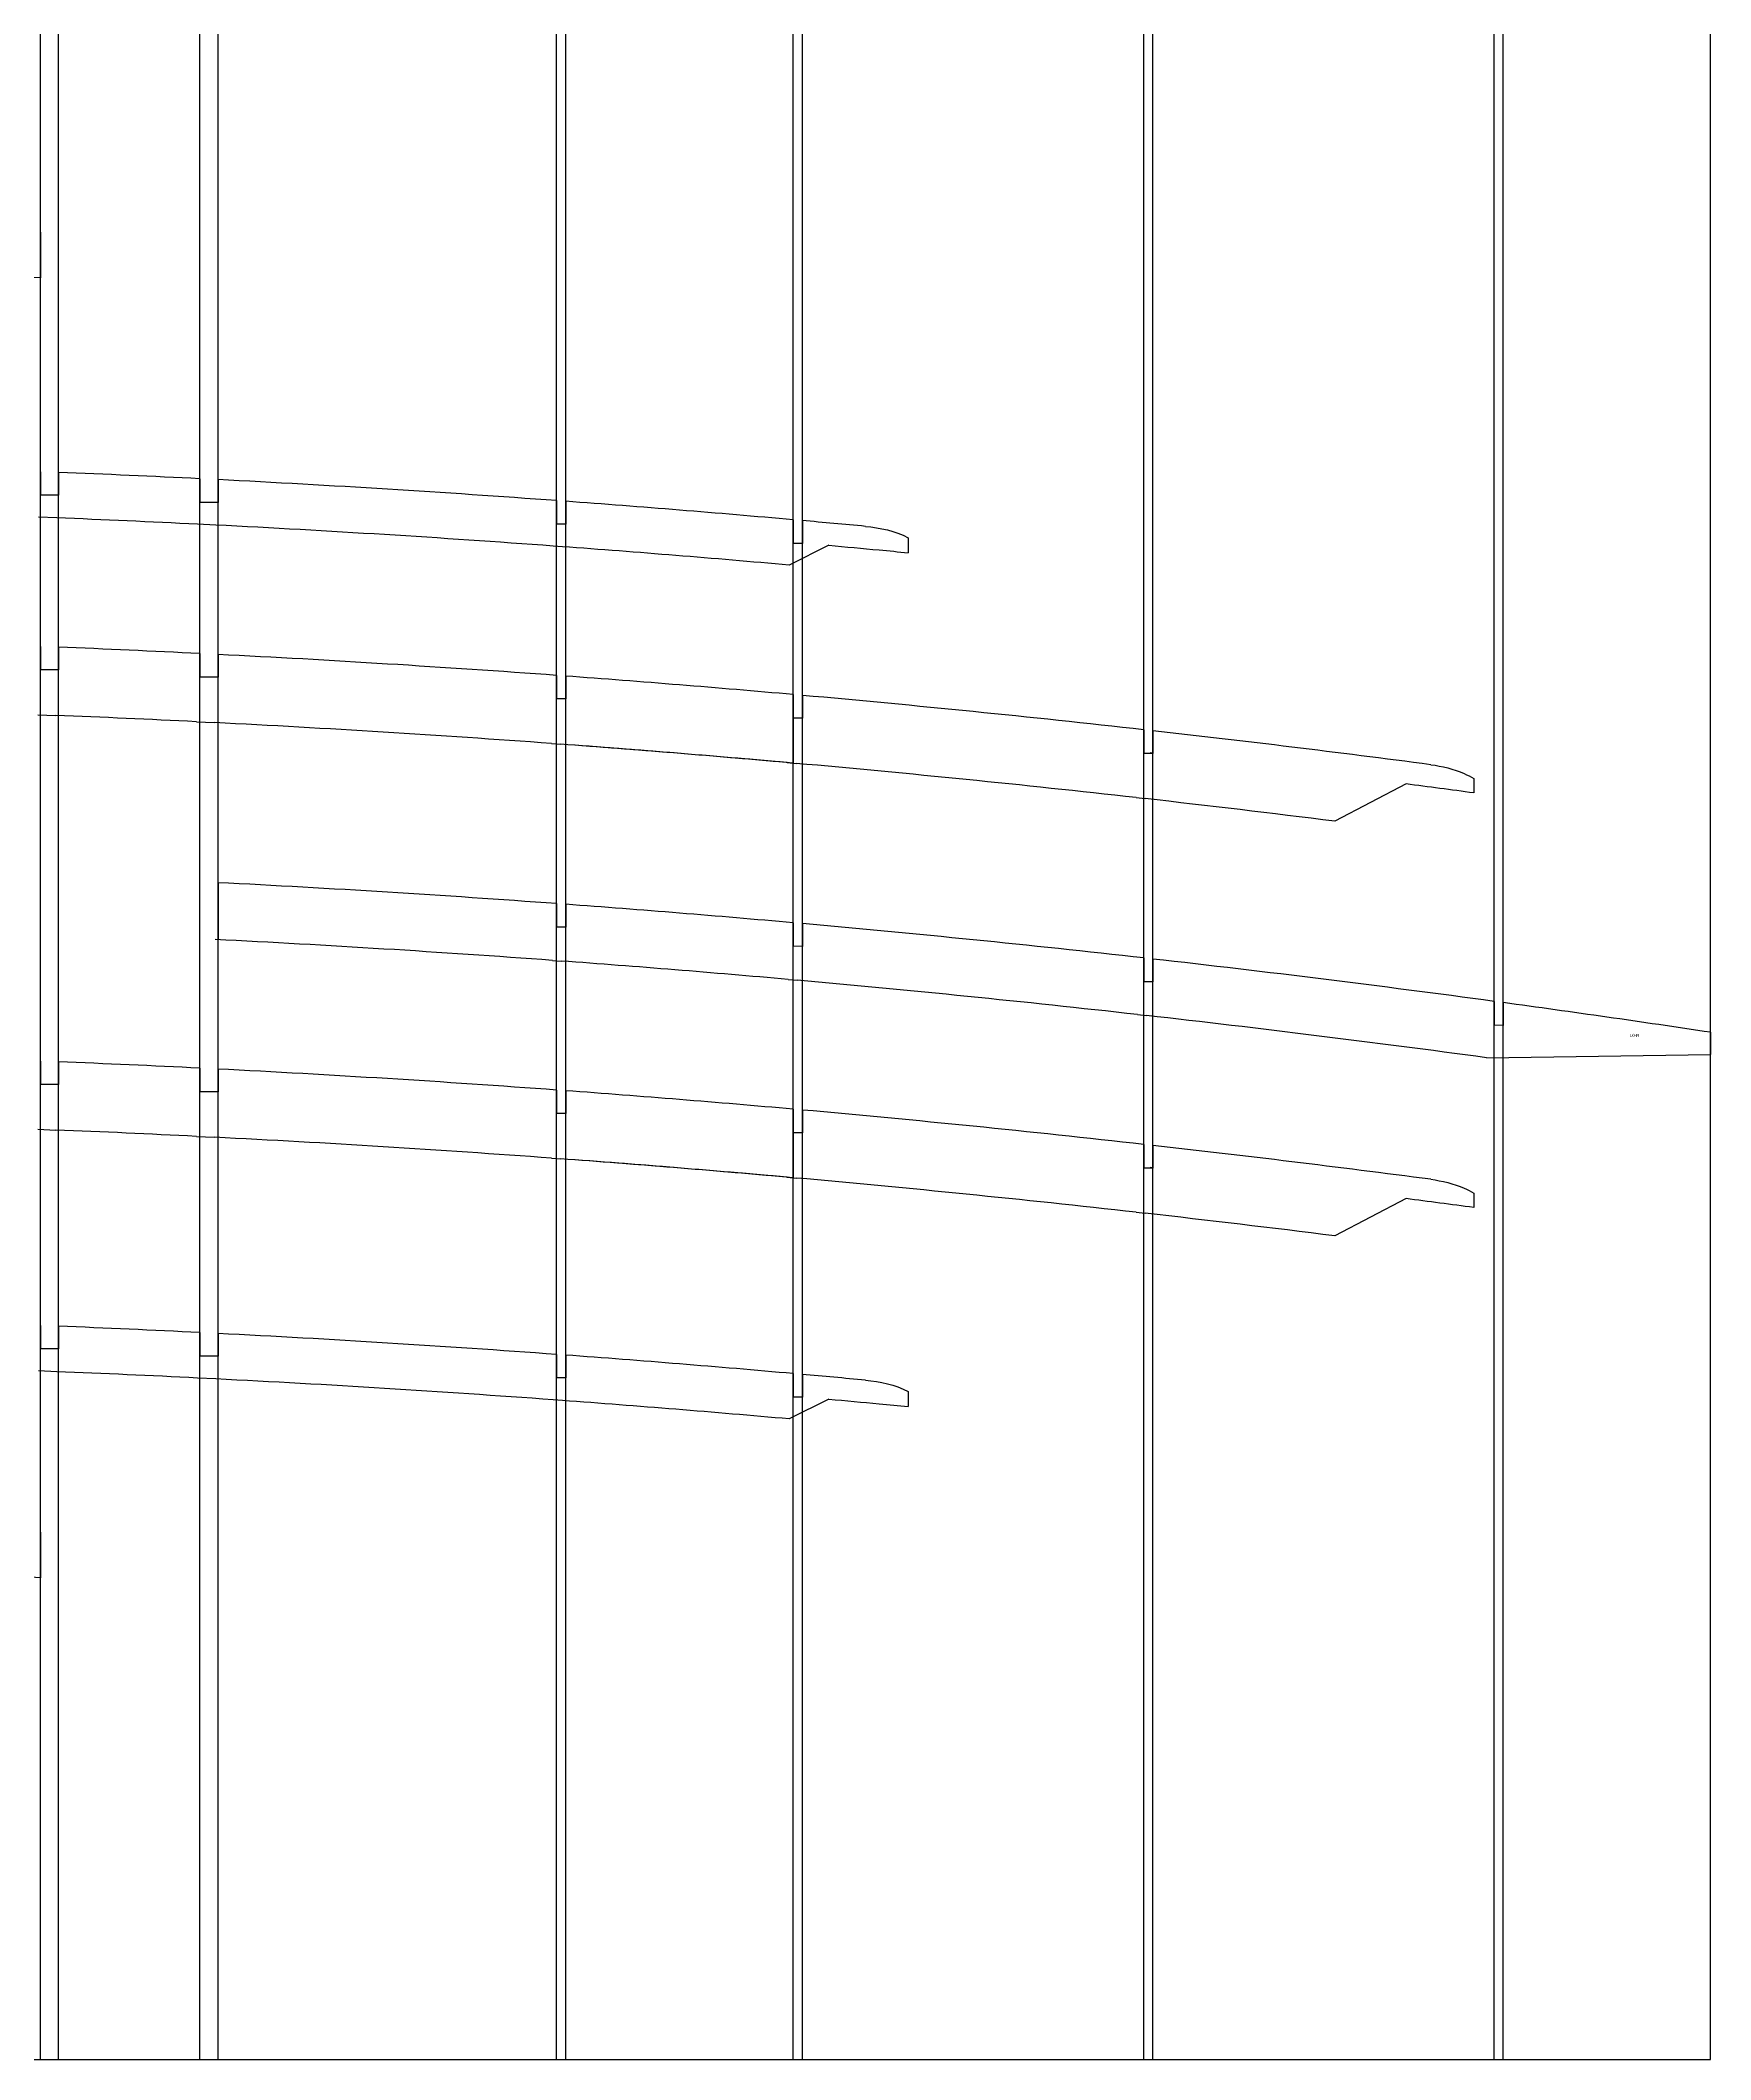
# Model space of a CAD drawing. Header units: inches. Extents: x -1514 to 1282, y -2074 to 286.
# Drawn here: x 356.7 to 430.1, y -144.9 to -56.2 of the extents above; entities that cross this region are included whole.
import ezdxf

# ---------------------------------------------------------------- set-up
doc = ezdxf.new("R2010")
doc.units = ezdxf.units.IN
doc.header["$LTSCALE"] = 0.1
doc.header["$MEASUREMENT"] = 0

msp = doc.modelspace()

# ---------------------------------------------------------------- linework, layer by layer
for p, q in [((356.65217, -144.93508), (356.65217, 14.67249)), ((357.45217, -144.93508), (357.45217, 14.67249)), ((363.65966, -144.93508), (363.65966, 14.35357)), ((364.45966, -144.93508), (364.45966, 14.35357)), ((379.34095, -144.93508), (379.34095, 13.4029)), ((379.74095, -144.93508), (379.74095, 13.4029)), ((389.74095, -144.93508), (389.74095, 12.55516)), ((390.14095, -144.93508), (390.14095, 12.55516)), ((405.14095, -144.93508), (405.14095, 10.99974)), ((405.54095, -144.93508), (405.54095, 10.99974)), ((430.05717, -144.93508), (430.05717, 7.27605)), ((420.54095, -144.93508), (420.54095, -0.94346)), ((420.94095, -144.93508), (420.94095, -0.94346)), ((357.45217, -75.19597), (357.45217, -76.19597)), ((357.45217, -76.19597), (356.65217, -76.19597)), ((364.45966, -75.51489), (364.45966, -76.51489)), ((357.3717, -77.19435), (356.57408, -77.16271)), ((364.45966, -76.51489), (363.65966, -76.51489)), ((379.74095, -76.46556), (379.74095, -77.46556)), ((364.35828, -77.51232), (363.56066, -77.47231)), ((379.74095, -77.46556), (379.34095, -77.46556)), ((390.14095, -77.3133), (390.14095, -78.3133)), ((379.59399, -78.46015), (379.19518, -78.43089)), ((391.30691, -78.39846), (389.56415, -79.26985)), ((390.14095, -78.3133), (389.74095, -78.3133)), ((379.74095, -94.17308), (379.74095, -95.17308)), ((379.74095, -95.17308), (379.34095, -95.17308)), ((390.14095, -95.02082), (390.14095, -96.02082)), ((379.15873, -96.63708), (379.55724, -96.66633)), ((390.14095, -96.02082), (389.74095, -96.01873)), ((405.54095, -96.57624), (405.54095, -97.57624)), ((389.51995, -97.47541), (389.91846, -97.5109)), ((405.54095, -97.57624), (405.14095, -97.57415)), ((404.86252, -99.01574), (405.26103, -99.06052)), ((420.94095, -98.49224), (420.94095, -99.49224)), ((420.94095, -99.49224), (420.54095, -99.49014)), ((420.20509, -100.91522), (430.05717, -100.77735)), ((357.45217, -112.71113), (357.45217, -113.71113)), ((364.45966, -113.03005), (364.45966, -114.03005)), ((357.45217, -113.71113), (356.65217, -113.71113)), ((364.45966, -114.03005), (363.65966, -114.03005)), ((379.74095, -113.98072), (379.74095, -114.98072)), ((357.3717, -114.70951), (356.57408, -114.67787)), ((364.35828, -115.02748), (363.56066, -114.98748)), ((379.74095, -114.98072), (379.34095, -114.98072)), ((390.14095, -114.82846), (390.14095, -115.82846)), ((379.59399, -115.97532), (379.19518, -115.94605)), ((391.30691, -115.91363), (389.56415, -116.78501)), ((390.14095, -115.82846), (389.74095, -115.82846)), ((233.85513, -144.93508), (430.05717, -144.93508))]:
    msp.add_line(p, q)
at = {"linetype": 'Continuous', "lineweight": 25}
for p, q in [((356.65217, -64.64439), (356.65217, -66.64592)), ((356.65217, -75.16423), (356.65217, -76.19597)), ((363.65966, -75.47476), (363.65966, -76.51489)), ((379.34095, -76.43621), (379.34095, -77.46556)), ((389.74095, -77.27768), (389.74095, -78.3133)), ((394.79163, -78.06829), (394.79163, -78.72513)), ((364.45966, -93.22241), (364.45966, -95.72564)), ((379.34095, -94.14373), (379.34095, -95.17308)), ((389.74095, -94.9852), (389.74095, -96.01873)), ((405.14095, -96.53129), (405.14095, -97.57415)), ((420.54095, -98.43788), (420.54095, -99.49014)), ((430.05717, -99.79758), (430.05717, -100.77735)), ((356.65217, -112.6794), (356.65217, -113.71113)), ((363.65966, -112.98993), (363.65966, -114.03005)), ((379.34095, -113.95137), (379.34095, -114.98072)), ((389.74095, -114.79284), (389.74095, -115.82846)), ((394.79163, -115.58346), (394.79163, -116.2403)), ((356.65217, -121.75855), (356.65217, -123.76008))]:
    msp.add_line(p, q, dxfattribs=at)
at = {"color": 4, "linetype": 'Continuous', "lineweight": 25}
for p, q in [((356.65217, -82.84455), (356.65217, -83.87628)), ((363.65966, -83.15508), (363.65966, -84.1952)), ((379.34095, -84.11652), (379.34095, -85.14588)), ((389.74095, -84.95799), (389.74095, -87.96984)), ((356.65217, -101.06251), (356.65217, -102.09425)), ((363.65966, -101.37304), (363.65966, -102.41317)), ((379.34095, -102.33449), (379.34095, -103.36384)), ((389.74095, -103.17596), (389.74095, -106.1878))]:
    msp.add_line(p, q, dxfattribs=at)
at = {"color": 1, "linetype": 'Continuous', "lineweight": 25}
for p, q in [((356.65217, -82.84455), (356.65217, -83.87628)), ((363.65966, -83.15508), (363.65966, -84.1952)), ((379.34095, -84.11652), (379.34095, -85.14588)), ((389.74095, -84.95799), (389.74095, -85.99361)), ((405.14095, -86.50408), (405.14095, -87.54903)), ((419.64498, -88.6497), (419.64498, -89.27862)), ((356.65217, -101.06251), (356.65217, -102.09425)), ((363.65966, -101.37304), (363.65966, -102.41317)), ((379.34095, -102.33449), (379.34095, -103.36384)), ((389.74095, -103.17596), (389.74095, -104.21158)), ((405.14095, -104.72205), (405.14095, -105.767)), ((419.64498, -106.86766), (419.64498, -107.49658))]:
    msp.add_line(p, q, dxfattribs=at)
at = {"color": 4}
for p, q in [((357.45217, -82.87628), (357.45217, -83.87628)), ((364.45966, -83.1952), (364.45966, -84.1952)), ((357.45217, -83.87628), (356.65217, -83.87628)), ((364.45966, -84.1952), (363.65966, -84.1952)), ((379.74095, -84.14588), (379.74095, -85.14588)), ((379.74095, -85.14588), (379.34095, -85.14588)), ((356.53504, -85.84226), (357.33146, -85.87385)), ((363.51117, -86.1514), (364.30759, -86.19135)), ((379.12229, -87.10854), (379.5205, -87.13776)), ((357.45217, -101.09425), (357.45217, -102.09425)), ((364.45966, -101.41317), (364.45966, -102.41317)), ((357.45217, -102.09425), (356.65217, -102.09425)), ((364.45966, -102.41317), (363.65966, -102.41317)), ((379.74095, -102.36384), (379.74095, -103.36384)), ((379.74095, -103.36384), (379.34095, -103.36384)), ((356.53504, -104.06022), (357.33146, -104.09182)), ((363.51117, -104.36937), (364.30759, -104.40931)), ((379.12229, -105.32651), (379.5205, -105.35573))]:
    msp.add_line(p, q, dxfattribs=at)
at = {"color": 1}
for p, q in [((357.45217, -82.87628), (357.45217, -83.87628)), ((364.45966, -83.1952), (364.45966, -84.1952)), ((357.45217, -83.87628), (356.65217, -83.87628)), ((364.45966, -84.1952), (363.65966, -84.1952)), ((379.74095, -84.14588), (379.74095, -85.14588)), ((379.74095, -85.14588), (379.34095, -85.14588)), ((390.14095, -84.99361), (390.14095, -85.99361)), ((356.53504, -85.84226), (357.33146, -85.87385)), ((390.14095, -85.99361), (389.74095, -85.99361)), ((363.51117, -86.1514), (364.30759, -86.19135)), ((405.54095, -86.54903), (405.54095, -87.54903)), ((379.12229, -87.10854), (379.5205, -87.13776)), ((405.54095, -87.54903), (405.14095, -87.54903)), ((389.47575, -87.94625), (389.87396, -87.98171)), ((404.80684, -89.48542), (405.20505, -89.53017)), ((416.67083, -88.88567), (413.542, -90.5227)), ((357.45217, -101.09425), (357.45217, -102.09425)), ((364.45966, -101.41317), (364.45966, -102.41317)), ((357.45217, -102.09425), (356.65217, -102.09425)), ((364.45966, -102.41317), (363.65966, -102.41317)), ((379.74095, -102.36384), (379.74095, -103.36384)), ((379.74095, -103.36384), (379.34095, -103.36384)), ((390.14095, -103.21158), (390.14095, -104.21158)), ((356.53504, -104.06022), (357.33146, -104.09182)), ((363.51117, -104.36937), (364.30759, -104.40931)), ((390.14095, -104.21158), (389.74095, -104.21158)), ((379.12229, -105.32651), (379.5205, -105.35573)), ((405.54095, -104.767), (405.54095, -105.767)), ((389.47575, -106.16421), (389.87396, -106.19967)), ((405.54095, -105.767), (405.14095, -105.767)), ((416.67083, -107.10364), (413.542, -108.74067)), ((404.80684, -107.70338), (405.20505, -107.74813))]:
    msp.add_line(p, q, dxfattribs=at)
at = {"linetype": 'Continuous', "lineweight": 25}
for centre, radius, start, end in [((330.47717, -734.52987), 668.39667, 87.7556731, 88.94166485), ((330.47717, -745.04971), 670.39667, 87.16288358, 87.69394586), ((330.47717, -745.04971), 670.39667, 85.82012637, 87.09442523), ((330.47717, -745.04971), 670.39667, 84.92837162, 85.78584825), ((330.47717, -745.04971), 668.39667, 87.16288358, 87.69394586), ((330.47717, -745.04971), 668.39667, 85.82012637, 87.09442523), ((330.47717, -745.04971), 670.39667, 84.65628483, 84.89405014), ((330.47717, -745.04971), 668.39667, 84.92837162, 85.78584825), ((330.47717, -762.75724), 670.39667, 85.82012637, 87.09442523), ((330.47717, -762.75724), 670.39667, 84.92837162, 85.78584825), ((330.47717, -762.75724), 667.89667, 85.82012637, 87.09442523), ((330.47717, -762.75724), 670.39667, 83.60555731, 84.89405014), ((330.47717, -762.75724), 667.89667, 84.92837162, 85.78584825), ((330.47717, -762.75724), 670.39667, 82.27931068, 83.57115594), ((330.47717, -762.75724), 667.89667, 83.60555731, 84.89405014), ((330.47717, -762.75724), 667.89667, 82.27931068, 83.57115594), ((330.47717, -762.75724), 670.39667, 81.4577354, 82.24481034), ((330.47717, -782.56488), 670.39667, 87.16288358, 87.69394586), ((330.47717, -782.56488), 670.39667, 85.82012637, 87.09442523), ((330.47717, -782.56488), 670.39667, 84.92837162, 85.78584825), ((330.47717, -782.56488), 668.39667, 87.16288358, 87.69394586), ((330.47717, -782.56488), 668.39667, 85.82012637, 87.09442523), ((330.47717, -782.56488), 670.39667, 84.65628483, 84.89405014), ((330.47717, -782.56488), 668.39667, 84.92837162, 85.78584825), ((330.47717, -791.64404), 668.39667, 87.7556731, 88.94166485)]:
    msp.add_arc(centre, radius, start, end, dxfattribs=at)
at = {"color": 4, "linetype": 'Continuous', "lineweight": 25}
for centre, radius, start, end in [((330.47717, -752.73003), 670.39667, 87.16288358, 87.69394586), ((330.47717, -752.73003), 670.39667, 85.82012637, 87.09442523), ((330.47717, -752.73003), 670.39667, 84.92837162, 85.78584825), ((330.47717, -752.73003), 667.39667, 87.16288358, 87.69394586), ((330.47717, -752.73003), 667.39667, 85.82012637, 87.09442523), ((330.47717, -752.73003), 667.39667, 84.90551412, 85.78584825), ((330.47717, -770.94799), 670.39667, 87.16288358, 87.69394586), ((330.47717, -770.94799), 670.39667, 85.82012637, 87.09442523), ((330.47717, -770.94799), 670.39667, 84.92837162, 85.78584825), ((330.47717, -770.94799), 667.39667, 87.16288358, 87.69394586), ((330.47717, -770.94799), 667.39667, 85.82012637, 87.09442523), ((330.47717, -770.94799), 667.39667, 84.90551412, 85.78584825)]:
    msp.add_arc(centre, radius, start, end, dxfattribs=at)
at = {"color": 1, "linetype": 'Continuous', "lineweight": 25}
for centre, radius, start, end in [((330.47717, -752.73003), 670.39667, 87.16288358, 87.69394586), ((330.47717, -752.73003), 670.39667, 85.82012637, 87.09442523), ((330.47717, -752.73003), 670.39667, 84.92837162, 85.78584825), ((330.47717, -752.73003), 670.39667, 83.60555731, 84.89405014), ((330.47717, -752.73003), 667.39667, 87.16288358, 87.69394586), ((330.47717, -752.73003), 667.39667, 85.82012637, 87.09442523), ((330.47717, -752.73003), 670.39667, 82.5194422, 83.57115594), ((330.47717, -752.73003), 667.39667, 84.92837162, 85.78584825), ((330.47717, -752.73003), 669.41667, 83.56170458, 83.57115594), ((330.47717, -752.73003), 667.39667, 83.60555731, 84.89405014), ((330.47717, -752.73003), 667.39667, 82.85037195, 83.57115594), ((330.47717, -752.73003), 669.41667, 82.34532219, 82.60209423), ((330.47717, -770.94799), 670.39667, 87.16288358, 87.69394586), ((330.47717, -770.94799), 670.39667, 85.82012637, 87.09442523), ((330.47717, -770.94799), 670.39667, 84.92837162, 85.78584825), ((330.47717, -770.94799), 670.39667, 83.60555731, 84.89405014), ((330.47717, -770.94799), 667.39667, 87.16288358, 87.69394586), ((330.47717, -770.94799), 667.39667, 85.82012637, 87.09442523), ((330.47717, -770.94799), 667.39667, 84.92837162, 85.78584825), ((330.47717, -770.94799), 670.39667, 82.5194422, 83.57115594), ((330.47717, -770.94799), 667.39667, 83.60555731, 84.89405014), ((330.47717, -770.94799), 669.41667, 83.56170458, 83.57115594), ((330.47717, -770.94799), 669.41667, 82.34532219, 82.60209423), ((330.47717, -770.94799), 667.39667, 82.85037195, 83.57115594)]:
    msp.add_arc(centre, radius, start, end, dxfattribs=at)
at = {"linetype": 'Continuous', "lineweight": 25}
for points in [[(392.9114, -77.56664), (393.56641, -77.6279), (394.20436, -77.75313), (394.79163, -78.06829)], [(392.9114, -115.0818), (393.56641, -115.14307), (394.20436, -115.2683), (394.79163, -115.58346)]]:
    msp.add_open_spline(points, degree=3, dxfattribs=at)
for points in [[(391.30691, -78.39846), (392.0443, -78.46565), (393.2065, -78.57348), (394.36684, -78.68419), (394.79163, -78.72513)], [(391.30691, -115.91363), (392.0443, -115.98081), (393.2065, -116.08865), (394.36684, -116.19936), (394.79163, -116.2403)]]:
    msp.add_open_spline(points, degree=3, knots=[0.7209095675, 0.7209095675, 0.7209095675, 0.7209095675, 0.7484969157, 0.7644429888, 0.7644429888, 0.7644429888, 0.7644429888], dxfattribs=at)
at = {"color": 1, "linetype": 'Continuous', "lineweight": 25}
for points in [[(417.75595, -88.03904), (418.25884, -88.10508), (418.76226, -88.22514), (419.22682, -88.4287), (419.37122, -88.49198), (419.51252, -88.5642), (419.64498, -88.6497)], [(417.75595, -106.25701), (418.25884, -106.32304), (418.76226, -106.44311), (419.22682, -106.64667), (419.37122, -106.70994), (419.51252, -106.78217), (419.64498, -106.86766)]]:
    msp.add_open_spline(points, degree=3, knots=[0, 0, 0, 0, 0.038648699, 0.038648699, 0.038648699, 0.0505518068, 0.0505518068, 0.0505518068, 0.0505518068], dxfattribs=at)

# ---------------------------------------------------------------- texts
msp.add_text('L0-R', height=0.137795).set_placement((426.50859, -100.00215))

doc.saveas('drawing.dxf')
